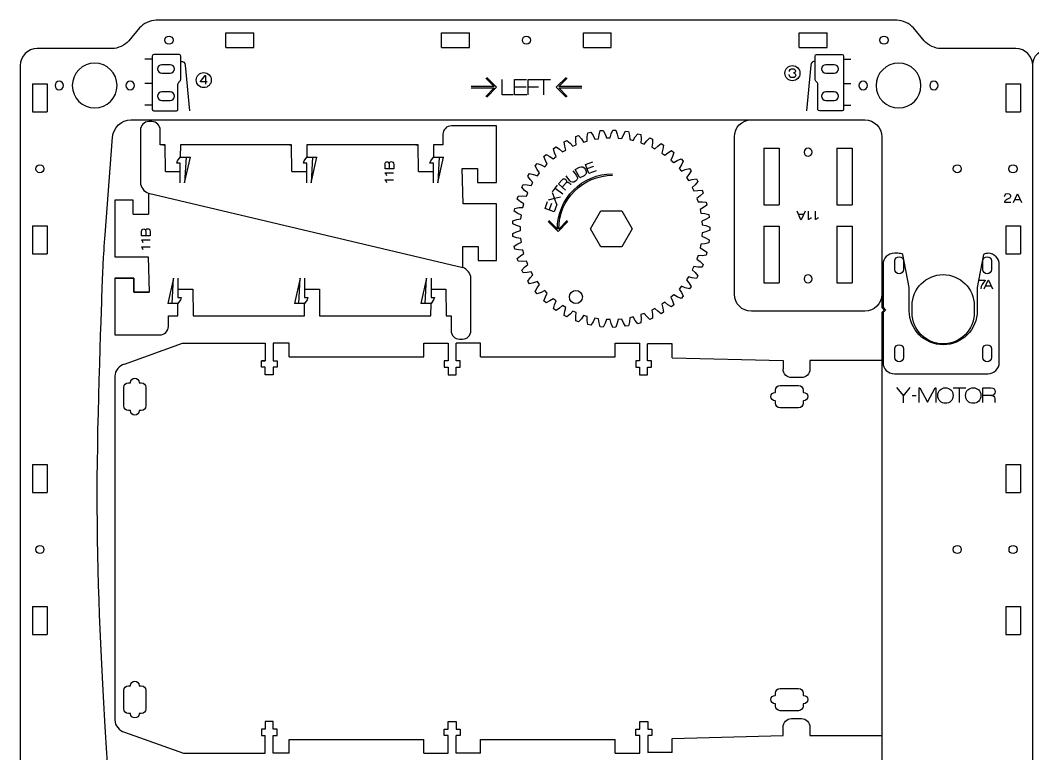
# Model space of a CAD drawing. Header units: millimetres. Extents: x -1166 to -93, y -857 to -63.
# Drawn here: x -807 to -449.9, y -321.4 to -62.8 of the extents above; entities that cross this region are included whole.
import ezdxf

# ---------------------------------------------------------------- set-up
doc = ezdxf.new("R2010")
doc.units = ezdxf.units.MM
doc.layers.add('CUTS', color=1, linetype='Continuous', true_color=0xff0000)
doc.layers.add('TEXT', color=5, linetype='Continuous', true_color=0x0000ff)

msp = doc.modelspace()

# ---------------------------------------------------------------- linework, layer by layer
at = {"layer": 'CUTS', "color": 1, "lineweight": 25, "true_color": 0xff0000}
for p, q in [((-734.5, -72.47), (-734.5, -67.27)), ((-734.5, -67.27), (-724.65, -67.27)), ((-724.65, -72.47), (-724.65, -67.27)), ((-658.43, -72.46), (-658.43, -67.26)), ((-658.43, -67.26), (-648.58, -67.26)), ((-648.58, -72.46), (-648.58, -67.26)), ((-608.43, -72.46), (-608.43, -67.26)), ((-608.43, -67.26), (-598.58, -67.26)), ((-598.58, -72.46), (-598.58, -67.26)), ((-532.33, -72.47), (-532.33, -67.27)), ((-532.33, -67.27), (-522.48, -67.27)), ((-522.48, -72.47), (-522.48, -67.27)), ((-734.5, -72.47), (-724.65, -72.47)), ((-658.43, -72.46), (-648.58, -72.46)), ((-608.43, -72.46), (-598.58, -72.46)), ((-532.33, -72.47), (-522.48, -72.47)), ((-802.7, -85.28), (-797.5, -85.28)), ((-802.7, -85.28), (-802.7, -95.13)), ((-797.5, -85.28), (-797.5, -95.13)), ((-459.49, -85.28), (-454.29, -85.28)), ((-459.49, -85.28), (-459.49, -95.13)), ((-454.29, -85.28), (-454.29, -95.13)), ((-802.7, -95.13), (-797.5, -95.13)), ((-459.49, -95.13), (-454.29, -95.13)), ((-757.67, -106.77), (-757.67, -101.56)), ((-639.07, -100.06), (-654.97, -100.06)), ((-639.07, -120.06), (-639.07, -100.06)), ((-755.94, -106.77), (-757.67, -106.77)), ((-756.73, -106.77), (-755.94, -106.77)), ((-755.83, -116.16), (-755.94, -106.77)), ((-750.53, -106.77), (-750.61, -111.06)), ((-711.32, -106.77), (-750.53, -106.77)), ((-712.12, -106.77), (-711.32, -106.77)), ((-711.21, -116.16), (-711.32, -106.77)), ((-705.91, -106.77), (-705.98, -111.06)), ((-666.69, -106.77), (-705.91, -106.77)), ((-667.49, -106.77), (-666.69, -106.77)), ((-666.59, -116.16), (-666.69, -106.77)), ((-544.78, -107.92), (-539.38, -107.92)), ((-544.78, -107.92), (-544.78, -127.92)), ((-539.38, -107.92), (-539.38, -127.92)), ((-518.99, -107.92), (-513.59, -107.92)), ((-518.99, -107.92), (-518.99, -127.92)), ((-513.59, -107.92), (-513.59, -127.92)), ((-755.83, -116.16), (-750.63, -116.16)), ((-711.21, -116.16), (-706.01, -116.16)), ((-666.59, -116.16), (-661.39, -116.16)), ((-651.17, -115.06), (-645.77, -115.06)), ((-650.87, -127.55), (-651.17, -115.06)), ((-651.17, -115.06), (-645.77, -115.06)), ((-645.77, -115.06), (-645.77, -120.06)), ((-645.77, -115.06), (-645.77, -120.06)), ((-645.77, -120.06), (-639.07, -120.06)), ((-645.77, -120.06), (-639.07, -120.06)), ((-761.78, -123.75), (-650.97, -150.04)), ((-761.78, -123.75), (-761.78, -131.24)), ((-767.18, -126.24), (-773.68, -126.24)), ((-773.68, -126.24), (-773.68, -146.24)), ((-767.18, -131.24), (-767.18, -126.24)), ((-639.07, -127.55), (-650.87, -127.55)), ((-639.07, -147.55), (-639.07, -127.55)), ((-544.78, -127.92), (-539.38, -127.92)), ((-518.99, -127.92), (-513.59, -127.92)), ((-767.18, -131.24), (-761.78, -131.24)), ((-802.7, -135.28), (-797.5, -135.28)), ((-802.7, -135.28), (-802.7, -145.12)), ((-797.5, -135.28), (-797.5, -145.12)), ((-544.78, -135.41), (-539.38, -135.41)), ((-544.78, -135.41), (-544.78, -155.41)), ((-539.38, -135.41), (-539.38, -155.41)), ((-518.99, -135.41), (-513.59, -135.41)), ((-518.99, -135.41), (-518.99, -155.41)), ((-513.59, -135.41), (-513.59, -155.41)), ((-459.49, -135.28), (-454.29, -135.28)), ((-459.49, -135.28), (-459.49, -145.12)), ((-454.29, -135.28), (-454.29, -145.12)), ((-650.97, -150.04), (-650.97, -142.55)), ((-650.97, -142.55), (-645.57, -142.55)), ((-645.57, -142.55), (-645.57, -147.55)), ((-645.57, -142.55), (-645.57, -147.55)), ((-802.7, -145.12), (-797.5, -145.12)), ((-773.68, -146.24), (-761.88, -146.24)), ((-761.88, -146.24), (-761.58, -158.73)), ((-459.49, -145.12), (-454.29, -145.12)), ((-645.57, -147.55), (-639.07, -147.55)), ((-645.57, -147.55), (-639.07, -147.55)), ((-773.68, -153.73), (-766.98, -153.73)), ((-766.98, -153.73), (-773.68, -153.73)), ((-773.68, -153.73), (-773.68, -173.73)), ((-766.98, -153.73), (-766.98, -158.73)), ((-766.98, -158.73), (-766.98, -153.73)), ((-544.78, -155.41), (-539.38, -155.41)), ((-518.99, -155.41), (-513.59, -155.41)), ((-766.98, -158.73), (-761.58, -158.73)), ((-761.58, -158.73), (-766.98, -158.73)), ((-751.36, -157.63), (-746.16, -157.63)), ((-746.16, -157.63), (-746.06, -167.02)), ((-706.74, -157.63), (-701.54, -157.63)), ((-701.54, -157.63), (-701.44, -167.02)), ((-662.12, -157.63), (-656.92, -157.63)), ((-656.92, -157.63), (-656.82, -167.02)), ((-706.84, -167.02), (-706.77, -162.73)), ((-662.22, -167.02), (-662.14, -162.73)), ((-746.06, -167.02), (-745.26, -167.02)), ((-746.06, -167.02), (-706.84, -167.02)), ((-701.44, -167.02), (-700.64, -167.02)), ((-701.44, -167.02), (-662.22, -167.02)), ((-656.82, -167.02), (-656.02, -167.02)), ((-656.82, -167.02), (-655.08, -167.02)), ((-655.08, -167.02), (-655.08, -172.23)), ((-773.68, -173.73), (-757.78, -173.73)), ((-770.24, -184.04), (-749.78, -176.61)), ((-749.78, -176.61), (-720.6, -176.61)), ((-720.6, -176.61), (-720.6, -182.87)), ((-712.18, -176.61), (-717.8, -176.61)), ((-717.8, -176.61), (-717.8, -182.87)), ((-712.18, -181.51), (-712.18, -176.61)), ((-664.67, -181.51), (-664.67, -176.61)), ((-664.67, -176.61), (-656.07, -176.61)), ((-656.07, -176.61), (-656.07, -182.87)), ((-644.67, -176.61), (-653.27, -176.61)), ((-653.27, -182.87), (-653.27, -176.61)), ((-644.67, -181.51), (-644.67, -176.61)), ((-597.16, -181.51), (-597.16, -176.61)), ((-597.16, -176.61), (-588.58, -176.61)), ((-588.58, -176.61), (-588.58, -182.87)), ((-577.16, -176.91), (-585.77, -176.91)), ((-585.77, -182.87), (-585.77, -176.91)), ((-577.16, -181.81), (-577.16, -176.91)), ((-712.18, -181.51), (-664.67, -181.51)), ((-644.67, -181.51), (-597.16, -181.51)), ((-577.16, -181.81), (-538.01, -182.81)), ((-722, -185.07), (-722, -182.87)), ((-722, -182.87), (-720.6, -182.87)), ((-720.6, -182.87), (-722, -182.87)), ((-720.6, -185.07), (-722, -185.07)), ((-720.6, -187.81), (-720.6, -185.07)), ((-717.8, -182.87), (-716.4, -182.87)), ((-716.4, -185.07), (-717.8, -185.07)), ((-717.8, -185.07), (-717.8, -187.81)), ((-716.4, -182.87), (-716.4, -185.07)), ((-656.07, -182.87), (-657.47, -182.87)), ((-657.47, -182.87), (-657.47, -185.07)), ((-657.47, -185.07), (-656.07, -185.07)), ((-656.07, -185.07), (-656.07, -187.81)), ((-651.87, -182.87), (-653.27, -182.87)), ((-653.27, -187.81), (-653.27, -185.07)), ((-653.27, -185.07), (-651.87, -185.07)), ((-651.87, -185.07), (-651.87, -182.87)), ((-588.58, -182.87), (-589.98, -182.87)), ((-589.98, -182.87), (-589.98, -185.07)), ((-589.98, -185.07), (-588.58, -185.07)), ((-588.58, -185.07), (-588.58, -187.81)), ((-584.37, -182.87), (-585.77, -182.87)), ((-585.77, -187.81), (-585.77, -185.07)), ((-585.77, -185.07), (-584.37, -185.07)), ((-584.37, -185.07), (-584.37, -182.87)), ((-538.01, -182.81), (-538.01, -185.81)), ((-717.8, -187.81), (-720.6, -187.81)), ((-656.07, -187.81), (-653.27, -187.81)), ((-588.58, -187.81), (-585.77, -187.81)), ((-802.7, -219.45), (-797.5, -219.45)), ((-802.7, -219.45), (-802.7, -229.3)), ((-797.5, -219.45), (-797.5, -229.3)), ((-459.48, -219.45), (-454.28, -219.45)), ((-459.48, -219.45), (-459.48, -229.3)), ((-454.28, -219.45), (-454.28, -229.3)), ((-802.7, -229.3), (-797.5, -229.3)), ((-459.48, -229.3), (-454.28, -229.3)), ((-802.7, -269.45), (-797.5, -269.45)), ((-802.7, -269.45), (-802.7, -279.3)), ((-797.5, -269.45), (-797.5, -279.3)), ((-459.48, -269.45), (-454.28, -269.45)), ((-459.48, -269.45), (-459.48, -279.3)), ((-454.28, -269.45), (-454.28, -279.3)), ((-802.7, -279.3), (-797.5, -279.3)), ((-459.48, -279.3), (-454.28, -279.3)), ((-717.8, -309.97), (-720.6, -309.97)), ((-720.6, -309.97), (-720.6, -312.72)), ((-717.8, -312.72), (-717.8, -309.97)), ((-656.07, -312.72), (-656.07, -309.97)), ((-656.07, -309.97), (-653.27, -309.97)), ((-653.27, -309.97), (-653.27, -312.72)), ((-588.54, -312.72), (-588.54, -309.97)), ((-588.54, -309.97), (-585.74, -309.97)), ((-585.74, -309.97), (-585.74, -312.72)), ((-770.24, -313.74), (-749.43, -321.18)), ((-720.6, -312.72), (-722, -312.72)), ((-722, -312.72), (-722, -314.92)), ((-716.4, -312.72), (-717.8, -312.72)), ((-716.4, -314.92), (-716.4, -312.72)), ((-657.47, -314.92), (-657.47, -312.72)), ((-657.47, -312.72), (-656.07, -312.72)), ((-653.27, -312.72), (-651.87, -312.72)), ((-651.87, -312.72), (-651.87, -314.92)), ((-589.94, -314.92), (-589.94, -312.72)), ((-589.94, -312.72), (-588.54, -312.72)), ((-585.74, -312.72), (-584.34, -312.72)), ((-584.34, -312.72), (-584.34, -314.92)), ((-538.01, -314.98), (-538.01, -311.97)), ((-722, -314.92), (-720.6, -314.92)), ((-720.6, -321.18), (-720.6, -314.92)), ((-717.8, -321.18), (-717.8, -314.92)), ((-717.8, -314.92), (-716.4, -314.92)), ((-712.18, -321.18), (-712.18, -316.28)), ((-712.18, -316.28), (-664.67, -316.28)), ((-664.67, -321.18), (-664.67, -316.28)), ((-656.07, -314.92), (-657.47, -314.92)), ((-656.07, -321.18), (-656.07, -314.92)), ((-651.87, -314.92), (-653.27, -314.92)), ((-653.27, -321.18), (-653.27, -314.92)), ((-644.67, -321.18), (-644.67, -316.28)), ((-644.67, -316.28), (-597.16, -316.28)), ((-597.16, -321.18), (-597.16, -316.28)), ((-588.54, -314.92), (-589.94, -314.92)), ((-588.54, -321.18), (-588.54, -314.92)), ((-584.34, -314.92), (-585.74, -314.92)), ((-585.74, -314.92), (-585.74, -320.88)), ((-577.16, -315.98), (-538.01, -314.98)), ((-577.16, -320.88), (-577.16, -315.98)), ((-749.43, -321.18), (-720.6, -321.18)), ((-712.18, -321.18), (-717.8, -321.18)), ((-664.67, -321.18), (-656.07, -321.18)), ((-644.67, -321.18), (-653.27, -321.18)), ((-597.16, -321.18), (-588.54, -321.18)), ((-577.16, -320.88), (-585.74, -320.88))]:
    msp.add_line(p, q, dxfattribs=at)
for points in [[(-497.84, -62.85), (-759.14, -62.85)], [(-764.93, -65.55), (-768.78, -70.15)], [(-488.19, -70.15), (-492.04, -65.55)], [(-774.58, -72.85), (-801.03, -72.85)], [(-455.94, -72.85), (-482.39, -72.85), (-482.39, -72.85)], [(-754.13, -78.5), (-757.13, -78.5)], [(-519.95, -78.5), (-522.95, -78.5)], [(-807.03, -78.85), (-807.03, -444.87)], [(-757.13, -81.5), (-754.13, -81.5), (-754.13, -81.5)], [(-522.95, -81.5), (-519.95, -81.5), (-519.95, -81.5)], [(-449.94, -444.87), (-449.94, -78.85)], [(-754.13, -88.1), (-757.13, -88.1)], [(-519.95, -88.1), (-522.95, -88.1)], [(-757.13, -91.1), (-754.13, -91.1), (-754.13, -91.1)], [(-522.95, -91.1), (-519.95, -91.1), (-519.95, -91.1)], [(-767.99, -97.92), (-509.19, -97.92)], [(-760.67, -98.56), (-761.67, -98.56)], [(-764.67, -101.56), (-764.67, -102.27)], [(-657.97, -103.06), (-657.97, -106.77), (-661.29, -106.77), (-661.33, -111.06)], [(-563.82, -135.78), (-563.82, -136.84), (-565.2, -137.38), (-566.58, -137.73), (-566.66, -139), (-565.34, -139.52), (-564.04, -140.23), (-564.18, -141.28), (-565.61, -141.64), (-567.02, -141.81), (-567.27, -143.06), (-566.02, -143.75), (-564.83, -144.62), (-565.09, -145.64), (-566.56, -145.82), (-567.98, -145.8), (-568.39, -147.01), (-567.24, -147.85), (-566.17, -148.87), (-566.56, -149.85), (-568.04, -149.84), (-569.45, -149.64), (-570, -150.79), (-568.97, -151.77), (-568.04, -152.92), (-568.56, -153.84), (-570.02, -153.63), (-571.39, -153.26), (-572.09, -154.33), (-571.19, -155.43), (-570.41, -156.69), (-571.04, -157.53), (-572.47, -157.14), (-573.78, -156.6), (-574.61, -157.57), (-573.86, -158.78), (-573.25, -160.12), (-573.98, -160.88), (-575.35, -160.31), (-576.58, -159.6), (-577.53, -160.46), (-576.94, -161.75), (-576.5, -163.17), (-577.33, -163.83), (-578.61, -163.09), (-579.74, -162.23), (-580.79, -162.96), (-580.37, -164.32), (-580.12, -165.77), (-581.02, -166.32), (-582.2, -165.43), (-583.21, -164.43), (-584.34, -165.02), (-584.1, -166.42), (-584.04, -167.9), (-585, -168.32), (-586.06, -167.28), (-586.93, -166.16), (-588.13, -166.6), (-588.07, -168.02), (-588.2, -169.5), (-589.21, -169.8), (-590.12, -168.63), (-590.84, -167.41), (-592.09, -167.69), (-592.21, -169.11), (-592.53, -170.56), (-593.57, -170.72), (-594.32, -169.45), (-594.88, -168.15), (-596.16, -168.27), (-596.46, -169.66), (-596.95, -171.05), (-598.01, -171.08), (-598.6, -169.73), (-598.99, -168.36), (-600.26, -168.32), (-600.74, -169.66), (-601.41, -170.98), (-602.46, -170.87), (-602.87, -169.45), (-603.08, -168.05), (-604.34, -167.84), (-604.98, -169.11), (-605.82, -170.33), (-606.85, -170.1), (-607.07, -168.63), (-607.1, -167.21), (-608.33, -166.85), (-609.13, -168.02), (-610.11, -169.13), (-611.1, -168.76), (-611.14, -167.28), (-610.98, -165.87), (-612.15, -165.35), (-613.1, -166.42), (-614.21, -167.39), (-615.15, -166.9), (-614.99, -165.43), (-614.66, -164.04), (-615.75, -163.38), (-616.83, -164.32), (-618.06, -165.13), (-618.92, -164.53), (-618.58, -163.09), (-618.08, -161.76), (-619.08, -160.97), (-620.26, -161.75), (-621.59, -162.41), (-622.37, -161.7), (-621.84, -160.31), (-621.17, -159.06), (-622.06, -158.14), (-623.33, -158.78), (-624.73, -159.25), (-625.42, -158.45), (-624.72, -157.14), (-623.9, -155.99), (-624.66, -154.96), (-626, -155.43), (-627.45, -155.72), (-628.03, -154.84), (-627.17, -153.63), (-626.2, -152.59), (-626.83, -151.48), (-628.22, -151.77), (-629.7, -151.87), (-630.16, -150.92), (-629.15, -149.84), (-628.06, -148.93), (-628.54, -147.74), (-629.96, -147.85), (-631.43, -147.77), (-631.77, -146.77), (-630.63, -145.82), (-629.43, -145.06), (-629.75, -143.82), (-631.17, -143.75), (-632.63, -143.48), (-632.83, -142.44), (-631.58, -141.64), (-630.3, -141.04), (-630.46, -139.78), (-631.86, -139.52), (-633.27, -139.07), (-633.33, -138.01), (-631.99, -137.38), (-630.64, -136.95), (-630.64, -135.67), (-631.99, -135.24), (-633.33, -134.61), (-633.27, -133.56), (-631.86, -133.1), (-630.46, -132.85), (-630.3, -131.58), (-631.58, -130.98), (-632.83, -130.18), (-632.63, -129.15), (-631.17, -128.88), (-629.75, -128.8), (-629.43, -127.56), (-630.63, -126.8), (-631.77, -125.85), (-631.43, -124.85), (-629.96, -124.77), (-628.54, -124.88), (-628.06, -123.69), (-629.15, -122.79), (-630.16, -121.7), (-629.7, -120.75), (-628.22, -120.86), (-626.83, -121.14), (-626.2, -120.03), (-627.17, -118.99), (-628.03, -117.78), (-627.45, -116.9), (-626, -117.19), (-624.66, -117.66), (-623.9, -116.63), (-624.72, -115.48), (-625.42, -114.17), (-624.73, -113.37), (-623.33, -113.85), (-622.06, -114.48), (-621.17, -113.56), (-621.84, -112.31), (-622.37, -110.92), (-621.59, -110.21), (-620.26, -110.87), (-619.08, -111.66), (-618.08, -110.86), (-618.58, -109.53), (-618.92, -108.09), (-618.06, -107.49), (-616.83, -108.31), (-615.75, -109.24), (-614.66, -108.58), (-614.99, -107.2), (-615.15, -105.73), (-614.21, -105.24), (-613.1, -106.21), (-612.15, -107.27), (-610.98, -106.75), (-611.14, -105.34), (-611.1, -103.86), (-610.11, -103.5), (-609.13, -104.6), (-608.33, -105.77), (-607.1, -105.41), (-607.07, -103.99), (-606.85, -102.53), (-605.82, -102.29), (-604.98, -103.51), (-604.34, -104.78), (-603.08, -104.58), (-602.87, -103.17), (-602.46, -101.75), (-601.41, -101.65), (-600.74, -102.97), (-600.26, -104.3), (-598.99, -104.26), (-598.6, -102.9), (-598.01, -101.54), (-596.95, -101.57), (-596.46, -102.97), (-596.16, -104.35), (-594.88, -104.48), (-594.32, -103.17), (-593.57, -101.9), (-592.53, -102.07), (-592.21, -103.51), (-592.09, -104.93), (-590.84, -105.21), (-590.12, -103.99), (-589.21, -102.82), (-588.2, -103.12), (-588.07, -104.6), (-588.13, -106.02), (-586.93, -106.46), (-586.06, -105.34), (-585, -104.3), (-584.04, -104.73), (-584.1, -106.21), (-584.34, -107.61), (-583.21, -108.2), (-582.2, -107.2), (-581.02, -106.3), (-580.12, -106.85), (-580.37, -108.31), (-580.79, -109.66), (-579.74, -110.4), (-578.61, -109.53), (-577.33, -108.79), (-576.5, -109.45), (-576.94, -110.87), (-577.53, -112.16), (-576.58, -113.02), (-575.35, -112.31), (-573.98, -111.74), (-573.25, -112.5), (-573.86, -113.85), (-574.61, -115.05), (-573.78, -116.03), (-572.47, -115.48), (-571.04, -115.09), (-570.41, -115.94), (-571.19, -117.19), (-572.09, -118.29), (-571.39, -119.37), (-570.02, -118.99), (-568.56, -118.79), (-568.04, -119.71), (-568.97, -120.86), (-570, -121.83), (-569.45, -122.98), (-568.04, -122.79), (-566.56, -122.77), (-566.17, -123.75), (-567.24, -124.77), (-568.39, -125.61), (-567.98, -126.82), (-566.56, -126.8), (-565.09, -126.98), (-564.83, -128), (-566.02, -128.88), (-567.27, -129.56), (-567.02, -130.81), (-565.61, -130.98), (-564.18, -131.34), (-564.04, -132.39), (-565.34, -133.1), (-566.66, -133.62), (-566.58, -134.9), (-565.2, -135.24), (-563.82, -135.78)], [(-777.1, -138.52), (-774.52, -104.02)], [(-555.18, -159.41), (-555.18, -103.92)], [(-503.19, -103.92), (-503.19, -164.11)], [(-764.67, -109.77), (-764.67, -110.47)], [(-750.61, -120.1), (-750.61, -113.26), (-751.81, -113.26), (-751.53, -112.37), (-750.61, -111.06), (-748.55, -111.06), (-749.05, -120.1), (-747.04, -111.06)], [(-748.55, -111.06), (-747.04, -111.06)], [(-705.98, -120.1), (-705.98, -113.26), (-707.18, -113.26), (-706.9, -112.37), (-705.98, -111.06), (-703.93, -111.06), (-704.43, -120.1), (-702.41, -111.06)], [(-703.93, -111.06), (-702.41, -111.06)], [(-661.32, -120.1), (-661.32, -113.26), (-662.53, -113.26), (-662.24, -112.37), (-661.33, -111.06), (-659.27, -111.06), (-659.77, -120.1), (-657.76, -111.06)], [(-659.27, -111.06), (-657.76, -111.06)], [(-764.67, -116.47), (-764.67, -119.96)], [(-602.24, -142.66), (-605.91, -136.31), (-602.24, -129.96), (-594.91, -129.96), (-591.25, -136.31), (-594.91, -142.66), (-602.24, -142.66), (-602.24, -142.66)], [(-498.54, -150.7), (-498.54, -147.69)], [(-495.54, -147.69), (-495.54, -150.7), (-495.54, -150.7)], [(-467.54, -150.7), (-467.54, -147.69)], [(-464.54, -147.69), (-464.54, -150.7), (-464.54, -150.7)], [(-751.43, -153.7), (-751.43, -160.53), (-750.23, -160.53), (-750.51, -161.42), (-751.43, -162.73), (-753.49, -162.73), (-752.99, -153.7), (-755, -162.73)], [(-706.77, -153.7), (-706.77, -160.53), (-705.57, -160.53), (-705.85, -161.42), (-706.77, -162.73), (-708.83, -162.73), (-708.33, -153.7), (-710.34, -162.73)], [(-662.14, -153.7), (-662.14, -160.53), (-660.94, -160.53), (-661.23, -161.42), (-662.14, -162.73), (-664.2, -162.73), (-663.7, -153.7), (-665.71, -162.73)], [(-648.08, -157.32), (-648.08, -153.83)], [(-753.49, -162.73), (-755, -162.73)], [(-754.78, -170.73), (-754.78, -167.02), (-751.46, -167.02), (-751.43, -162.73)], [(-708.83, -162.73), (-710.34, -162.73)], [(-664.2, -162.73), (-665.71, -162.73)], [(-648.08, -164.02), (-648.08, -163.32)], [(-492.49, -165.95), (-492.49, -163.45)], [(-470.59, -163.45), (-470.59, -165.95), (-470.59, -165.95)], [(-509.18, -165.41), (-549.18, -165.41)], [(-503.19, -165.87), (-503.19, -346.92)], [(-648.08, -172.23), (-648.08, -171.52)], [(-652.08, -175.23), (-651.08, -175.23)], [(-498.54, -181.7), (-498.54, -178.69)], [(-495.54, -178.69), (-495.54, -181.7), (-495.54, -181.7)], [(-467.54, -181.7), (-467.54, -178.69)], [(-464.54, -178.69), (-464.54, -181.7), (-464.54, -181.7)], [(-503.17, -182.81), (-528.51, -182.81), (-528.51, -185.81)], [(-773.68, -188.34), (-773.68, -309.45)], [(-531.51, -188.81), (-535.01, -188.81)], [(-770.51, -198.79), (-770.51, -192.22)], [(-768.89, -190.61), (-768.16, -190.61), (-768.11, -190.52)], [(-765.11, -190.52), (-765.06, -190.61), (-764.33, -190.61)], [(-762.71, -192.22), (-762.71, -198.79)], [(-539.07, -191.6), (-532.51, -191.6)], [(-540.76, -194), (-540.69, -193.96), (-540.69, -193.96)], [(-540.69, -193.96), (-540.69, -193.22)], [(-530.89, -193.22), (-530.89, -193.96), (-530.81, -194)], [(-540.69, -197.79), (-540.69, -197.05), (-540.76, -197)], [(-532.51, -199.4), (-539.07, -199.4)], [(-530.81, -197), (-530.89, -197.05), (-530.89, -197.79)], [(-768.16, -200.41), (-768.89, -200.41)], [(-768.11, -200.48), (-768.16, -200.41), (-768.16, -200.41)], [(-764.33, -200.41), (-765.06, -200.41), (-765.11, -200.48)], [(-770.51, -305.56), (-770.51, -299)], [(-768.89, -297.38), (-768.16, -297.38), (-768.11, -297.3)], [(-765.11, -297.3), (-765.06, -297.38), (-764.33, -297.38)], [(-762.71, -299), (-762.71, -305.56)], [(-539.07, -298.38), (-532.5, -298.38)], [(-540.76, -300.78), (-540.68, -300.73), (-540.68, -299.99)], [(-530.88, -299.99), (-530.88, -300.73), (-530.81, -300.78)], [(-540.68, -304.56), (-540.68, -303.82), (-540.76, -303.78)], [(-532.5, -306.18), (-539.07, -306.18)], [(-530.81, -303.78), (-530.88, -303.82), (-530.88, -303.82)], [(-530.88, -303.82), (-530.88, -304.56)], [(-768.16, -307.18), (-768.89, -307.18)], [(-768.11, -307.25), (-768.16, -307.18), (-768.16, -307.18)], [(-764.33, -307.18), (-765.06, -307.18), (-765.11, -307.25)], [(-535.01, -308.98), (-531.51, -308.98)], [(-528.51, -311.97), (-528.51, -314.98), (-503.17, -314.98)]]:
    msp.add_lwpolyline(points, dxfattribs=at)
for points in [[(-759.14, -62.85), (-761.08, -62.85), (-763.68, -64.07), (-764.93, -65.55)], [(-492.04, -65.55), (-493.29, -64.07), (-495.9, -62.85), (-497.84, -62.85)], [(-768.78, -70.15), (-770.03, -71.63), (-772.64, -72.85), (-774.58, -72.85)], [(-756, -69.87), (-756, -69.08), (-755.36, -68.44), (-754.57, -68.44)], [(-754.57, -71.29), (-755.36, -71.29), (-756, -70.65), (-756, -69.87)], [(-754.57, -68.44), (-753.79, -68.44), (-753.15, -69.08), (-753.15, -69.87)], [(-753.15, -69.87), (-753.15, -70.65), (-753.79, -71.29), (-754.57, -71.29)], [(-629.93, -69.86), (-629.93, -69.08), (-629.29, -68.44), (-628.5, -68.44)], [(-628.5, -71.29), (-629.29, -71.29), (-629.93, -70.65), (-629.93, -69.86)], [(-628.5, -68.44), (-627.72, -68.44), (-627.08, -69.08), (-627.08, -69.86)], [(-627.08, -69.86), (-627.08, -70.65), (-627.72, -71.29), (-628.5, -71.29)], [(-503.83, -69.86), (-503.83, -69.08), (-503.19, -68.44), (-502.41, -68.44)], [(-502.41, -71.29), (-503.19, -71.29), (-503.83, -70.65), (-503.83, -69.86)], [(-502.41, -68.44), (-501.62, -68.44), (-500.98, -69.08), (-500.98, -69.86)], [(-500.98, -69.86), (-500.98, -70.65), (-501.62, -71.29), (-502.41, -71.29)], [(-482.39, -72.85), (-484.33, -72.85), (-486.94, -71.63), (-488.19, -70.15)], [(-801.03, -72.85), (-804.33, -72.85), (-807.03, -75.55), (-807.03, -78.85)], [(-449.94, -78.85), (-449.94, -75.55), (-452.64, -72.85), (-455.94, -72.85)], [(-449.94, -78.45), (-449.94, -75.55), (-447.24, -72.85), (-443.94, -72.85)], [(-780.77, -77.95), (-785.13, -77.95), (-788.67, -81.49), (-788.67, -85.85)], [(-772.87, -85.85), (-772.87, -81.49), (-776.41, -77.95), (-780.77, -77.95)], [(-757.13, -78.5), (-757.96, -78.5), (-758.63, -79.17), (-758.63, -80)], [(-752.63, -80), (-752.63, -79.17), (-753.3, -78.5), (-754.13, -78.5)], [(-522.95, -78.5), (-523.78, -78.5), (-524.45, -79.17), (-524.45, -80)], [(-518.45, -80), (-518.45, -79.17), (-519.12, -78.5), (-519.95, -78.5)], [(-497.27, -77.95), (-501.63, -77.95), (-505.17, -81.49), (-505.17, -85.85)], [(-489.37, -85.85), (-489.37, -81.49), (-492.91, -77.95), (-497.27, -77.95)], [(-758.63, -80), (-758.63, -80.83), (-757.96, -81.5), (-757.13, -81.5)], [(-754.13, -81.5), (-753.3, -81.5), (-752.63, -80.83), (-752.63, -80)], [(-524.45, -80), (-524.45, -80.83), (-523.78, -81.5), (-522.95, -81.5)], [(-519.95, -81.5), (-519.12, -81.5), (-518.45, -80.83), (-518.45, -80)], [(-793.27, -84.35), (-794.1, -84.35), (-794.77, -85.02), (-794.77, -85.85)], [(-791.77, -85.85), (-791.77, -85.02), (-792.44, -84.35), (-793.27, -84.35)], [(-768.27, -84.35), (-769.1, -84.35), (-769.77, -85.02), (-769.77, -85.85)], [(-766.77, -85.85), (-766.77, -85.02), (-767.44, -84.35), (-768.27, -84.35)], [(-509.77, -84.35), (-510.6, -84.35), (-511.27, -85.02), (-511.27, -85.85)], [(-508.27, -85.85), (-508.27, -85.02), (-508.94, -84.35), (-509.77, -84.35)], [(-484.77, -84.35), (-485.6, -84.35), (-486.27, -85.02), (-486.27, -85.85)], [(-483.27, -85.85), (-483.27, -85.02), (-483.94, -84.35), (-484.77, -84.35)], [(-794.77, -85.85), (-794.77, -86.68), (-794.1, -87.35), (-793.27, -87.35)], [(-793.27, -87.35), (-792.44, -87.35), (-791.77, -86.68), (-791.77, -85.85)], [(-788.67, -85.85), (-788.67, -90.21), (-785.13, -93.75), (-780.77, -93.75)], [(-780.77, -93.75), (-776.41, -93.75), (-772.87, -90.21), (-772.87, -85.85)], [(-769.77, -85.85), (-769.77, -86.68), (-769.1, -87.35), (-768.27, -87.35)], [(-768.27, -87.35), (-767.44, -87.35), (-766.77, -86.68), (-766.77, -85.85)], [(-757.13, -88.1), (-757.96, -88.1), (-758.63, -88.77), (-758.63, -89.6)], [(-752.63, -89.6), (-752.63, -88.77), (-753.3, -88.1), (-754.13, -88.1)], [(-522.95, -88.1), (-523.78, -88.1), (-524.45, -88.77), (-524.45, -89.6)], [(-518.45, -89.6), (-518.45, -88.77), (-519.12, -88.1), (-519.95, -88.1)], [(-511.27, -85.85), (-511.27, -86.68), (-510.6, -87.35), (-509.77, -87.35)], [(-509.77, -87.35), (-508.94, -87.35), (-508.27, -86.68), (-508.27, -85.85)], [(-505.17, -85.85), (-505.17, -90.21), (-501.63, -93.75), (-497.27, -93.75)], [(-497.27, -93.75), (-492.91, -93.75), (-489.37, -90.21), (-489.37, -85.85)], [(-486.27, -85.85), (-486.27, -86.68), (-485.6, -87.35), (-484.77, -87.35)], [(-484.77, -87.35), (-483.94, -87.35), (-483.27, -86.68), (-483.27, -85.85)], [(-758.63, -89.6), (-758.63, -90.43), (-757.96, -91.1), (-757.13, -91.1)], [(-754.13, -91.1), (-753.3, -91.1), (-752.63, -90.43), (-752.63, -89.6)], [(-524.45, -89.6), (-524.45, -90.43), (-523.78, -91.1), (-522.95, -91.1)], [(-519.95, -91.1), (-519.12, -91.1), (-518.45, -90.43), (-518.45, -89.6)], [(-774.52, -104.02), (-774.23, -100.67), (-771.29, -97.92), (-767.99, -97.92)], [(-761.67, -98.56), (-763.32, -98.56), (-764.67, -99.91), (-764.67, -101.56)], [(-757.67, -101.56), (-757.67, -99.91), (-759.02, -98.56), (-760.67, -98.56)], [(-555.18, -103.92), (-555.18, -100.61), (-552.5, -97.92), (-549.18, -97.92)], [(-509.19, -97.92), (-505.88, -97.92), (-503.19, -100.61), (-503.19, -103.92)], [(-764.67, -102.27), (-764.67, -103.92), (-764.67, -108.12), (-764.67, -109.77)], [(-654.97, -100.06), (-656.62, -100.06), (-657.97, -101.41), (-657.97, -103.06)], [(-764.67, -110.47), (-764.67, -112.12), (-764.67, -114.82), (-764.67, -116.47)], [(-529.18, -107.92), (-529.97, -107.92), (-530.61, -108.56), (-530.61, -109.35)], [(-530.61, -109.35), (-530.61, -110.13), (-529.97, -110.77), (-529.18, -110.77)], [(-527.76, -109.35), (-527.76, -108.56), (-528.4, -107.92), (-529.18, -107.92)], [(-529.18, -110.77), (-528.4, -110.77), (-527.76, -110.13), (-527.76, -109.35)], [(-801.53, -115.2), (-801.53, -114.41), (-800.89, -113.78), (-800.1, -113.78)], [(-800.1, -113.78), (-799.32, -113.78), (-798.68, -114.41), (-798.68, -115.2)], [(-477.99, -115.2), (-477.99, -114.41), (-477.35, -113.78), (-476.56, -113.78)], [(-476.56, -113.78), (-475.78, -113.78), (-475.14, -114.41), (-475.14, -115.2)], [(-458.32, -115.2), (-458.32, -114.41), (-457.68, -113.78), (-456.89, -113.78)], [(-456.89, -113.78), (-456.1, -113.78), (-455.47, -114.41), (-455.47, -115.2)], [(-800.1, -116.62), (-800.89, -116.62), (-801.53, -115.99), (-801.53, -115.2)], [(-798.68, -115.2), (-798.68, -115.99), (-799.32, -116.62), (-800.1, -116.62)], [(-476.56, -116.62), (-477.35, -116.62), (-477.99, -115.99), (-477.99, -115.2)], [(-475.14, -115.2), (-475.14, -115.99), (-475.78, -116.62), (-476.56, -116.62)], [(-456.89, -116.63), (-457.68, -116.63), (-458.32, -115.99), (-458.32, -115.2)], [(-455.47, -115.2), (-455.47, -115.99), (-456.1, -116.63), (-456.89, -116.63)], [(-764.67, -119.96), (-764.67, -121.61), (-763.37, -123.32), (-761.78, -123.75)], [(-777.74, -148.14), (-777.63, -146.21), (-777.35, -141.87), (-777.1, -138.52)], [(-498.54, -147.69), (-498.54, -146.86), (-497.87, -146.19), (-497.04, -146.19)], [(-497.04, -146.19), (-496.21, -146.19), (-495.54, -146.86), (-495.54, -147.69)], [(-467.54, -147.69), (-467.54, -146.86), (-466.87, -146.19), (-466.04, -146.19)], [(-466.04, -146.19), (-465.21, -146.19), (-464.54, -146.86), (-464.54, -147.69)], [(-778.15, -157.78), (-778.03, -154.42), (-777.84, -150.08), (-777.74, -148.14)], [(-648.08, -153.83), (-648.08, -152.18), (-649.38, -150.48), (-650.97, -150.04)], [(-529.18, -152.56), (-529.97, -152.56), (-530.61, -153.2), (-530.61, -153.98)], [(-527.76, -153.98), (-527.76, -153.2), (-528.4, -152.56), (-529.18, -152.56)], [(-497.04, -152.2), (-497.87, -152.2), (-498.54, -151.53), (-498.54, -150.7)], [(-495.54, -150.7), (-495.54, -151.53), (-496.21, -152.2), (-497.04, -152.2)], [(-492.49, -163.45), (-492.49, -157.4), (-487.58, -152.5), (-481.54, -152.5)], [(-481.54, -152.5), (-475.49, -152.5), (-470.59, -157.4), (-470.59, -163.45)], [(-466.04, -152.2), (-466.87, -152.2), (-467.54, -151.53), (-467.54, -150.7)], [(-464.54, -150.7), (-464.54, -151.53), (-465.21, -152.2), (-466.04, -152.2)], [(-530.61, -153.98), (-530.61, -154.77), (-529.97, -155.41), (-529.18, -155.41)], [(-529.18, -155.41), (-528.4, -155.41), (-527.76, -154.77), (-527.76, -153.98)], [(-779.89, -228.93), (-779.89, -203.88), (-778.15, -157.78), (-778.15, -157.78)], [(-648.08, -163.32), (-648.08, -161.67), (-648.08, -158.97), (-648.08, -157.32)], [(-613.35, -160.37), (-613.35, -159.1), (-612.32, -158.07), (-611.05, -158.07)], [(-611.05, -162.68), (-612.32, -162.68), (-613.35, -161.65), (-613.35, -160.37)], [(-611.05, -158.07), (-609.78, -158.07), (-608.75, -159.1), (-608.75, -160.37)], [(-608.75, -160.37), (-608.75, -161.65), (-609.78, -162.68), (-611.05, -162.68)], [(-549.18, -165.41), (-552.49, -165.41), (-555.18, -162.72), (-555.18, -159.41)], [(-503.19, -159.41), (-503.19, -162.72), (-505.87, -165.41), (-509.18, -165.41)], [(-648.08, -171.52), (-648.08, -169.87), (-648.08, -165.67), (-648.08, -164.02)], [(-481.54, -176.9), (-487.59, -176.9), (-492.49, -172), (-492.49, -165.95)], [(-470.59, -165.95), (-470.59, -172), (-475.49, -176.9), (-481.54, -176.9)], [(-757.78, -173.73), (-756.13, -173.73), (-754.78, -172.38), (-754.78, -170.73)], [(-655.08, -172.23), (-655.08, -173.88), (-653.73, -175.23), (-652.08, -175.23)], [(-651.08, -175.23), (-649.43, -175.23), (-648.08, -173.88), (-648.08, -172.23)], [(-498.54, -178.69), (-498.54, -177.86), (-497.87, -177.19), (-497.04, -177.19)], [(-497.04, -177.19), (-496.21, -177.19), (-495.54, -177.86), (-495.54, -178.69)], [(-467.54, -178.69), (-467.54, -177.86), (-466.87, -177.19), (-466.04, -177.19)], [(-466.04, -177.19), (-465.21, -177.19), (-464.54, -177.86), (-464.54, -178.69)], [(-497.04, -183.2), (-497.87, -183.2), (-498.54, -182.53), (-498.54, -181.7)], [(-495.54, -181.7), (-495.54, -182.53), (-496.21, -183.2), (-497.04, -183.2)], [(-466.04, -183.2), (-466.87, -183.2), (-467.54, -182.53), (-467.54, -181.7)], [(-464.54, -181.7), (-464.54, -182.53), (-465.21, -183.2), (-466.04, -183.2)], [(-770.24, -184.04), (-772.13, -184.46), (-773.68, -186.4), (-773.68, -188.34)], [(-768.11, -190.52), (-768.11, -189.7), (-767.44, -189.02), (-766.61, -189.02)], [(-766.61, -189.02), (-765.78, -189.02), (-765.11, -189.7), (-765.11, -190.52)], [(-535.01, -188.81), (-536.66, -188.81), (-538.01, -187.47), (-538.01, -185.81)], [(-528.51, -185.81), (-528.51, -187.47), (-529.85, -188.81), (-531.51, -188.81)], [(-770.51, -192.22), (-770.51, -191.33), (-769.79, -190.61), (-768.89, -190.61)], [(-764.33, -190.61), (-763.44, -190.61), (-762.71, -191.33), (-762.71, -192.22)], [(-540.69, -193.22), (-540.69, -192.33), (-539.96, -191.6), (-539.07, -191.6)], [(-532.51, -191.6), (-531.62, -191.6), (-530.89, -192.33), (-530.89, -193.22)], [(-542.27, -195.5), (-542.27, -194.67), (-541.59, -194), (-540.76, -194)], [(-540.76, -197), (-541.59, -197), (-542.27, -196.33), (-542.27, -195.5)], [(-530.81, -194), (-529.98, -194), (-529.31, -194.67), (-529.31, -195.5)], [(-529.31, -195.5), (-529.31, -196.33), (-529.98, -197), (-530.81, -197)], [(-768.89, -200.41), (-769.79, -200.41), (-770.51, -199.68), (-770.51, -198.79)], [(-762.71, -198.79), (-762.71, -199.68), (-763.44, -200.41), (-764.33, -200.41)], [(-539.07, -199.4), (-539.96, -199.4), (-540.69, -198.68), (-540.69, -197.79)], [(-530.89, -197.79), (-530.89, -198.68), (-531.62, -199.4), (-532.51, -199.4)], [(-766.61, -201.98), (-767.44, -201.98), (-768.11, -201.31), (-768.11, -200.48)], [(-765.11, -200.48), (-765.11, -201.31), (-765.78, -201.98), (-766.61, -201.98)], [(-774.54, -345.68), (-774.54, -345.68), (-779.89, -288.69), (-779.89, -228.93)], [(-801.53, -249.37), (-801.53, -248.58), (-800.89, -247.95), (-800.1, -247.95)], [(-800.1, -250.8), (-800.89, -250.8), (-801.53, -250.16), (-801.53, -249.37)], [(-800.1, -247.95), (-799.32, -247.95), (-798.68, -248.58), (-798.68, -249.37)], [(-798.68, -249.37), (-798.68, -250.16), (-799.32, -250.8), (-800.1, -250.8)], [(-477.99, -249.37), (-477.99, -248.58), (-477.35, -247.95), (-476.56, -247.95)], [(-476.56, -250.8), (-477.35, -250.8), (-477.99, -250.16), (-477.99, -249.37)], [(-476.56, -247.95), (-475.78, -247.95), (-475.14, -248.58), (-475.14, -249.37)], [(-475.14, -249.37), (-475.14, -250.16), (-475.78, -250.8), (-476.56, -250.8)], [(-458.31, -249.37), (-458.31, -248.58), (-457.67, -247.95), (-456.88, -247.95)], [(-456.88, -250.8), (-457.67, -250.8), (-458.31, -250.16), (-458.31, -249.37)], [(-456.88, -247.95), (-456.09, -247.95), (-455.46, -248.58), (-455.46, -249.37)], [(-455.46, -249.37), (-455.46, -250.16), (-456.09, -250.8), (-456.88, -250.8)], [(-768.11, -297.3), (-768.11, -296.47), (-767.44, -295.8), (-766.61, -295.8)], [(-766.61, -295.8), (-765.78, -295.8), (-765.11, -296.47), (-765.11, -297.3)], [(-770.51, -299), (-770.51, -298.1), (-769.79, -297.38), (-768.89, -297.38)], [(-764.33, -297.38), (-763.44, -297.38), (-762.71, -298.1), (-762.71, -299)], [(-540.68, -299.99), (-540.68, -299.1), (-539.96, -298.38), (-539.07, -298.38)], [(-532.5, -298.38), (-531.61, -298.38), (-530.88, -299.1), (-530.88, -299.99)], [(-542.26, -302.28), (-542.26, -301.45), (-541.59, -300.78), (-540.76, -300.78)], [(-540.76, -303.78), (-541.59, -303.78), (-542.26, -303.11), (-542.26, -302.28)], [(-530.81, -300.78), (-529.98, -300.78), (-529.31, -301.45), (-529.31, -302.28)], [(-529.31, -302.28), (-529.31, -303.11), (-529.98, -303.78), (-530.81, -303.78)], [(-768.89, -307.18), (-769.79, -307.18), (-770.51, -306.45), (-770.51, -305.56)], [(-762.71, -305.56), (-762.71, -306.45), (-763.44, -307.18), (-764.33, -307.18)], [(-539.07, -306.18), (-539.96, -306.18), (-540.68, -305.45), (-540.68, -304.56)], [(-530.88, -304.56), (-530.88, -305.45), (-531.61, -306.18), (-532.5, -306.18)], [(-773.68, -309.45), (-773.68, -311.39), (-772.13, -313.32), (-770.24, -313.74)], [(-766.61, -308.75), (-767.44, -308.75), (-768.11, -308.08), (-768.11, -307.25)], [(-765.11, -307.25), (-765.11, -308.08), (-765.78, -308.75), (-766.61, -308.75)], [(-538.01, -311.97), (-538.01, -310.32), (-536.66, -308.98), (-535.01, -308.98)], [(-531.51, -308.98), (-529.85, -308.98), (-528.51, -310.32), (-528.51, -311.97)]]:
    msp.add_open_spline(points, degree=3, dxfattribs=at)
at = {"layer": 'TEXT', "color": 5, "lineweight": 25, "true_color": 0x0000ff}
for points in [[(-750.98, -74.88), (-759.93, -74.88)], [(-526.16, -74.88), (-517.21, -74.88)], [(-760.5, -76.59), (-763.1, -76.59)], [(-760.5, -75.45), (-760.5, -94.25)], [(-750.42, -83.62), (-750.42, -75.45)], [(-526.73, -83.62), (-526.73, -75.45)], [(-516.65, -75.45), (-516.65, -94.25)], [(-516.65, -76.59), (-514.04, -76.59)], [(-748.89, -78.62), (-747.36, -94.81)], [(-534.32, -81.4), (-534.32, -81.4)], [(-528.25, -78.62), (-529.78, -94.81)], [(-760.5, -85.14), (-763.1, -85.14)], [(-751.4, -94.25), (-751.4, -85.43)], [(-750.93, -84.54), (-750.88, -84.51)], [(-741.74, -84.53), (-743.5, -84.53), (-743.5, -84.42), (-741.85, -82.34), (-741.74, -82.34), (-741.74, -84.53)], [(-741.13, -84.53), (-741.74, -84.53), (-741.74, -85.32)], [(-642.87, -83.21), (-639.88, -86.2), (-648.05, -86.2)], [(-642.5, -82.97), (-639.02, -86.45), (-642.5, -89.93)], [(-633.2, -89.17), (-637.02, -89.17), (-637.02, -83.73)], [(-628.39, -89.17), (-632.68, -89.17), (-632.68, -83.73), (-628.44, -83.73)], [(-627.91, -89.17), (-627.91, -83.73), (-624.09, -83.73)], [(-624.69, -83.73), (-619.99, -83.73)], [(-622.32, -89.17), (-622.32, -83.73)], [(-614.51, -89.93), (-617.99, -86.45), (-614.51, -82.97)], [(-608.95, -86.2), (-617.13, -86.2), (-614.13, -83.2)], [(-526.21, -84.54), (-526.26, -84.51)], [(-525.75, -94.25), (-525.75, -85.43)], [(-516.65, -85.14), (-514.04, -85.14)], [(-648.05, -86.7), (-639.88, -86.7), (-642.88, -89.7)], [(-632.68, -86.26), (-628.61, -86.26)], [(-627.91, -86.26), (-624.31, -86.26)], [(-614.14, -89.69), (-617.13, -86.7), (-608.95, -86.7)], [(-760.5, -92.81), (-763.1, -92.81)], [(-516.65, -92.81), (-514.04, -92.81)], [(-759.93, -94.81), (-751.96, -94.81), (-751.96, -94.81)], [(-517.21, -94.81), (-525.18, -94.81), (-525.18, -94.81)], [(-678.35, -115.18), (-678.35, -113.54)], [(-675.33, -113.65), (-675.33, -115.18), (-678.35, -115.18), (-678.35, -115.18)], [(-676.92, -113.4), (-676.92, -115.18)], [(-676.92, -113.4), (-676.91, -113.4)], [(-603.92, -115.92), (-606.45, -116.84), (-607.63, -113.63), (-605.12, -112.71)], [(-607.08, -115.12), (-604.68, -114.24)], [(-678.33, -116.68), (-678.33, -116.57), (-675.35, -116.57)], [(-613.22, -119.4), (-614.54, -117.67)], [(-612.18, -115.86), (-610.85, -117.58)], [(-611.27, -115.44), (-609.81, -114.64)], [(-608.17, -117.65), (-609.64, -118.44), (-611.27, -115.44), (-611.27, -115.44)], [(-678.33, -119.18), (-678.33, -119.07), (-675.35, -119.07)], [(-619.27, -123.31), (-617.52, -120.93)], [(-614.68, -122.76), (-617.21, -120.45), (-615.93, -119.06)], [(-614.55, -120.15), (-614.55, -120.16), (-615.9, -121.64)], [(-619.49, -123.54), (-618.62, -125.7)], [(-615.63, -124.13), (-618.39, -122.11)], [(-456.76, -127.1), (-455.37, -124.08), (-455.26, -124.08), (-453.87, -127.1)], [(-617.83, -127.82), (-618.74, -130.35), (-621.96, -129.2), (-621.06, -126.69)], [(-617.83, -127.82), (-618.62, -125.7), (-620.85, -126.21)], [(-620.46, -129.74), (-619.6, -127.33)], [(-616.47, -125.16), (-618.62, -125.7)], [(-459.91, -127), (-457.69, -127)], [(-458.41, -125.69), (-459.13, -126.06)], [(-454.33, -126.1), (-456.31, -126.1)], [(-530.18, -130.15), (-531.57, -133.17), (-531.68, -133.17), (-533.07, -130.15)], [(-532.61, -131.15), (-530.63, -131.15)], [(-528.95, -133.1), (-529.06, -133.1), (-529.06, -130.12)], [(-526.45, -133.1), (-526.56, -133.1), (-526.56, -130.12)], [(-613.88, -133.83), (-617.36, -137.31), (-620.84, -133.83)], [(-620.61, -133.45), (-617.61, -136.45)], [(-614.12, -133.46), (-617.11, -136.45)], [(-764.23, -138.86), (-764.23, -137.22)], [(-761.21, -137.33), (-761.21, -138.86), (-764.23, -138.86), (-764.23, -138.86)], [(-762.8, -137.07), (-762.8, -138.86)], [(-762.8, -137.07), (-762.79, -137.07)], [(-764.21, -140.35), (-764.21, -140.24), (-761.23, -140.24)], [(-764.21, -142.85), (-764.21, -142.74), (-761.23, -142.74)], [(-497.49, -144.97), (-498.75, -144.97)], [(-493.5, -165.22), (-493.5, -157), (-495.73, -145.39)], [(-467.27, -145.38), (-469.5, -157.01), (-469.5, -165.22)], [(-502.75, -148.97), (-502.75, -164.11), (-501.87, -164.99), (-502.75, -165.87), (-502.75, -183.47), (-502.75, -183.47)], [(-461.75, -183.47), (-461.75, -148.97)], [(-468.83, -154.49), (-466.72, -154.49), (-466.72, -154.6)], [(-467.04, -157.53), (-465.65, -154.5), (-465.54, -154.5), (-464.15, -157.53)], [(-464.61, -156.53), (-466.59, -156.53)], [(-503.19, -164.11), (-502.31, -164.99), (-503.19, -165.87)], [(-498.75, -187.47), (-465.75, -187.47)], [(-498, -192.29), (-495.58, -195.27), (-493.15, -192.29)], [(-490.03, -197.62), (-490.03, -192.4), (-489.79, -192.4), (-487.05, -197.47), (-487.04, -197.47), (-484.32, -192.4), (-484.07, -192.4), (-484.07, -197.62)], [(-478.03, -192.4), (-473.53, -192.4)], [(-475.77, -197.62), (-475.77, -192.4)], [(-467.54, -197.62), (-467.54, -192.4), (-464.67, -192.4)], [(-495.58, -197.73), (-495.58, -195.27)], [(-492.49, -195.13), (-491.09, -195.13)], [(-464.48, -195.08), (-467.54, -195.09)], [(-464.48, -195.07), (-464.48, -195.08)]]:
    msp.add_lwpolyline(points, dxfattribs=at)
for points in [[(-759.93, -74.88), (-760.24, -74.88), (-760.5, -75.14), (-760.5, -75.45)], [(-750.42, -75.45), (-750.42, -75.14), (-750.67, -74.88), (-750.98, -74.88)], [(-526.73, -75.45), (-526.73, -75.14), (-526.47, -74.88), (-526.16, -74.88)], [(-517.21, -74.88), (-516.9, -74.88), (-516.65, -75.14), (-516.65, -75.45)], [(-750.38, -77.33), (-749.59, -77.25), (-748.96, -77.83), (-748.89, -78.62)], [(-526.76, -77.33), (-527.55, -77.25), (-528.18, -77.83), (-528.25, -78.62)], [(-744.97, -83.93), (-744.97, -82.46), (-743.78, -81.27), (-742.32, -81.27)], [(-742.32, -81.27), (-740.85, -81.27), (-739.66, -82.46), (-739.66, -83.93)], [(-537.36, -81.5), (-537.36, -80.03), (-536.17, -78.85), (-534.7, -78.85)], [(-534.7, -84.16), (-536.17, -84.16), (-537.36, -82.97), (-537.36, -81.5)], [(-535.85, -82.08), (-535.85, -82.05), (-535.85, -82.02), (-535.85, -81.98)], [(-534.71, -83.06), (-535.49, -83.06), (-535.85, -82.67), (-535.85, -82.08)], [(-535.77, -80.95), (-535.74, -80.33), (-535.48, -79.94), (-534.64, -79.94)], [(-534.7, -78.85), (-533.24, -78.85), (-532.05, -80.03), (-532.05, -81.5)], [(-532.05, -81.5), (-532.05, -82.97), (-533.24, -84.16), (-534.7, -84.16)], [(-534.64, -79.94), (-533.93, -79.94), (-533.62, -80.27), (-533.62, -80.73)], [(-533.62, -80.73), (-533.62, -81.02), (-533.79, -81.34), (-534.32, -81.4)], [(-534.32, -81.4), (-533.75, -81.47), (-533.55, -81.8), (-533.55, -82.2)], [(-751.4, -85.43), (-751.4, -85.12), (-751.19, -84.72), (-750.93, -84.54)], [(-750.88, -84.51), (-750.63, -84.33), (-750.42, -83.93), (-750.42, -83.62)], [(-742.32, -86.58), (-743.78, -86.58), (-744.97, -85.4), (-744.97, -83.93)], [(-739.66, -83.93), (-739.66, -85.4), (-740.85, -86.58), (-742.32, -86.58)], [(-533.55, -82.2), (-533.55, -82.53), (-533.77, -83.06), (-534.71, -83.06)], [(-526.26, -84.51), (-526.52, -84.33), (-526.73, -83.93), (-526.73, -83.62)], [(-525.75, -85.43), (-525.75, -85.12), (-525.96, -84.72), (-526.21, -84.54)], [(-760.5, -94.25), (-760.5, -94.56), (-760.24, -94.81), (-759.93, -94.81)], [(-751.96, -94.81), (-751.65, -94.81), (-751.4, -94.56), (-751.4, -94.25)], [(-525.18, -94.81), (-525.49, -94.81), (-525.75, -94.56), (-525.75, -94.25)], [(-516.65, -94.25), (-516.65, -94.56), (-516.9, -94.81), (-517.21, -94.81)], [(-678.35, -113.54), (-678.35, -113.07), (-678.1, -112.73), (-677.6, -112.73)], [(-677.6, -112.73), (-677.25, -112.73), (-676.91, -113.04), (-676.92, -113.4)], [(-676.91, -113.4), (-676.89, -113.01), (-676.68, -112.64), (-676.15, -112.64)], [(-676.15, -112.64), (-675.8, -112.64), (-675.33, -112.86), (-675.33, -113.65)], [(-609.81, -114.64), (-608.98, -114.19), (-608.22, -114.56), (-607.73, -115.46)], [(-677.77, -117.62), (-677.88, -117.16), (-678.13, -116.86), (-678.33, -116.68)], [(-617.61, -136.45), (-617.61, -125.71), (-608.9, -116.95), (-598.15, -116.95)], [(-617.11, -136.45), (-617.11, -126.01), (-608.59, -117.5), (-598.15, -117.5)], [(-610.85, -117.58), (-610.31, -118.28), (-610.44, -118.94), (-611.23, -119.54)], [(-607.73, -115.46), (-607.25, -116.36), (-607.34, -117.2), (-608.17, -117.65)], [(-677.77, -120.12), (-677.88, -119.66), (-678.13, -119.36), (-678.33, -119.18)], [(-615.93, -119.06), (-615.47, -118.55), (-615.05, -118.58), (-614.6, -119)], [(-614.6, -119), (-614.36, -119.22), (-614.18, -119.69), (-614.55, -120.15)], [(-614.55, -120.16), (-614.19, -119.77), (-613.85, -119.77), (-613.51, -120.09)], [(-613.51, -120.09), (-613.42, -120.17), (-612.91, -120.62), (-612.76, -120.67)], [(-611.23, -119.54), (-612.02, -120.15), (-612.68, -120.1), (-613.22, -119.4)], [(-459.85, -125.01), (-459.85, -124.69), (-459.84, -123.95), (-458.79, -123.95)], [(-458.79, -123.95), (-457.95, -123.95), (-457.78, -124.5), (-457.78, -124.79)], [(-457.78, -124.79), (-457.78, -125.23), (-458.04, -125.48), (-458.41, -125.69)], [(-459.13, -126.06), (-459.68, -126.38), (-459.9, -126.56), (-459.91, -127)], [(-528.01, -132.54), (-528.47, -132.65), (-528.77, -132.89), (-528.95, -133.1)], [(-525.51, -132.54), (-525.97, -132.65), (-526.27, -132.89), (-526.45, -133.1)], [(-764.23, -137.22), (-764.23, -136.74), (-763.98, -136.41), (-763.48, -136.41)], [(-763.48, -136.41), (-763.13, -136.41), (-762.79, -136.72), (-762.8, -137.07)], [(-762.79, -137.07), (-762.77, -136.68), (-762.56, -136.31), (-762.03, -136.31)], [(-762.03, -136.31), (-761.68, -136.31), (-761.21, -136.54), (-761.21, -137.33)], [(-763.65, -141.29), (-763.76, -140.84), (-764.01, -140.53), (-764.21, -140.35)], [(-763.65, -143.79), (-763.76, -143.34), (-764.01, -143.03), (-764.21, -142.85)], [(-498.75, -144.97), (-500.96, -144.97), (-502.75, -146.76), (-502.75, -148.97)], [(-495.73, -145.39), (-496.26, -145.12), (-496.86, -144.97), (-497.49, -144.97)], [(-465.62, -144.98), (-466.21, -144.99), (-466.77, -145.14), (-467.27, -145.38)], [(-461.75, -148.97), (-461.75, -146.81), (-463.47, -145.05), (-465.62, -144.98)], [(-466.72, -154.6), (-467.7, -155.46), (-468.15, -156.44), (-468.19, -157.47)], [(-481.5, -177.22), (-488.13, -177.22), (-493.5, -171.85), (-493.5, -165.22)], [(-469.5, -165.22), (-469.5, -171.85), (-474.87, -177.22), (-481.5, -177.22)], [(-502.75, -183.47), (-502.75, -185.68), (-500.96, -187.47), (-498.75, -187.47)], [(-465.75, -187.47), (-463.54, -187.47), (-461.75, -185.68), (-461.75, -183.47)], [(-483.43, -195.13), (-483.43, -193.4), (-482.22, -192.4), (-480.73, -192.4)], [(-480.73, -192.4), (-479.24, -192.4), (-478.03, -193.4), (-478.03, -195.13)], [(-473.62, -195.13), (-473.62, -193.4), (-472.41, -192.4), (-470.92, -192.4)], [(-470.92, -192.4), (-469.43, -192.4), (-468.22, -193.4), (-468.22, -195.13)], [(-464.67, -192.4), (-463.63, -192.4), (-463.23, -192.9), (-463.23, -193.83)], [(-480.73, -197.85), (-482.22, -197.85), (-483.43, -196.85), (-483.43, -195.13)], [(-478.03, -195.13), (-478.03, -196.85), (-479.24, -197.85), (-480.73, -197.85)], [(-470.92, -197.85), (-472.41, -197.85), (-473.62, -196.85), (-473.62, -195.13)], [(-468.22, -195.13), (-468.22, -196.85), (-469.43, -197.85), (-470.92, -197.85)], [(-463.23, -193.83), (-463.23, -194.32), (-463.57, -195.02), (-464.48, -195.07)], [(-464.48, -195.08), (-463.68, -195.09), (-463.33, -195.46), (-463.33, -196.18)], [(-463.33, -196.18), (-463.33, -196.37), (-463.31, -197.4), (-463.21, -197.62)]]:
    msp.add_open_spline(points, degree=3, dxfattribs=at)

doc.saveas('drawing.dxf')
